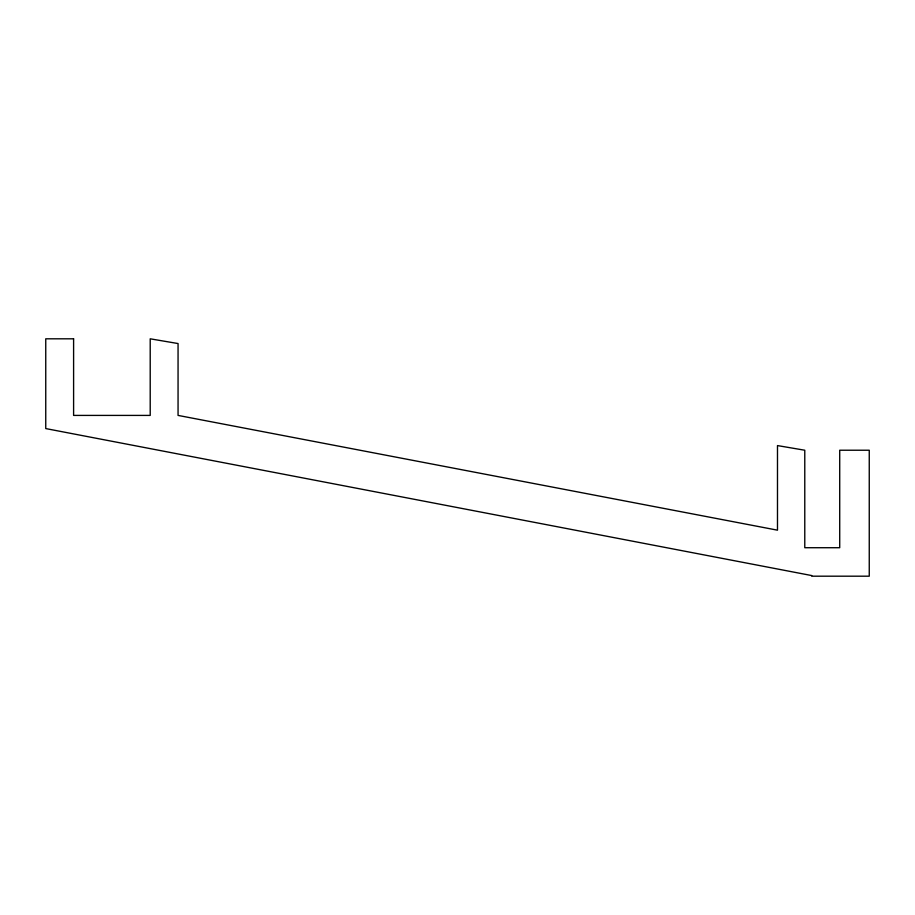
<?xml version="1.0" encoding="UTF-8"?>
<svg xmlns="http://www.w3.org/2000/svg" width="915" height="915" viewBox="0 0 915 915"><rect width="100%" height="100%" fill="white"/><g stroke="black" fill="none" stroke-linecap="round" stroke-linejoin="round"><path stroke-width="1.37" d="M73.6 338.813L45.75 338.813L45.75 428.575L811.742 575.569L811.742 576.187L869.25 576.187L869.25 450.226L839.718 450.226L839.718 547.719L804.777 547.719L804.777 450.226L777.487 445.582L777.487 530.174L178.059 415.41L178.059 343.548L150.209 338.813L150.209 415.41L73.6 415.41L73.6 338.813"/></g></svg>
